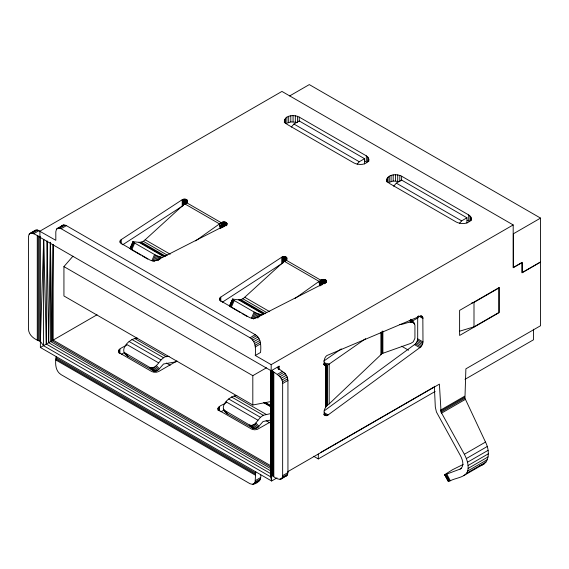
<?xml version="1.0" encoding="UTF-8"?>
<svg xmlns="http://www.w3.org/2000/svg" width="569" height="569" viewBox="0 0 569 569"><rect width="100%" height="100%" fill="white"/><g stroke="black" fill="none" stroke-linecap="round" stroke-linejoin="round"><path stroke-width="0.85" d="M43.507 345.675L43.671 239.343L40.378 341.364L43.507 345.675L270.659 476.822L271.626 480.99L277.011 477.882M270.659 476.822L270.638 370.383L271.626 474.873L270.659 476.822L270.581 473.557L46.295 344.06L47.092 241.092M271.129 463.116L271.072 471.089L270.581 473.557L270.688 370.156L271.072 471.089L48.671 342.687L47.17 241.078M271.264 467.362L51.992 340.774L53.066 244.563M48.671 342.687L50.3 242.245M479.482 465.94C490.4 463.763 489.653 449.78 485.499 442.077L464.951 398.286L465.883 368.84L540.55 325.731L540.55 262.131L522.015 272.836L522.015 262.643L513.188 267.736L513.188 224.933L281.94 91.424L39.922 231.149L39.922 237.266L271.171 370.775L279.116 366.187L279.116 369.722M260.581 474.439C262.48 480.222 255.068 486.026 249.99 483.7L61.111 374.651C55.072 370.881 55.044 362.88 56.267 356.649M253.731 484.07L255.104 482.121L255.737 471.815M220.857 228.197L221.213 222.685C222.941 221.533 226.391 221.441 227.074 223.788L226.064 225.025L156.944 260.239L154.732 260.887L152.25 260.844L150.116 260.111L121.439 243.56L120.18 242.323L120.102 240.893L121.225 239.613L182.215 199.712C186.155 197.45 190.316 201.725 184.655 203.78L145.173 239.777C141.987 243.568 137.136 242.074 133.039 241.605L130.102 248.383L130.386 248.93L133.331 242.145L133.039 241.605M320.418 285.681L320.774 280.168C322.502 279.016 325.952 278.924 326.634 281.264L325.624 282.509L256.505 317.715L254.293 318.37L251.811 318.327L249.67 317.594L221 301.044L219.741 299.806L219.662 298.369L220.786 297.096L281.776 257.195C285.716 254.926 289.87 259.208 284.216 261.256L244.734 297.26C241.548 301.051 236.697 299.557 232.6 299.081L229.663 305.866L229.947 306.414L232.885 299.628L232.6 299.081M324.266 410.825L415.598 343.804L417.12 341.421L417.689 338.875L417.689 316.3M323.825 414.701L326.172 415.719L328.128 414.929L420.896 346.855L422.418 344.48L422.987 341.933L422.838 317.417L421.75 316.108L419.922 316.215L328.128 355.02C322.701 356.201 322.488 369.85 329.181 364.053L365.604 338.697M271.626 474.873C274.294 477.91 282.231 482.512 282.644 475.648L282.644 383.513C282.779 376.685 276.121 373.997 271.626 370.511L271.626 480.99L40.378 347.481L40.378 237.003C36.501 235.808 29.254 229.236 28.45 236.754L28.45 328.889C28.635 335.433 34.688 339.586 40.378 341.364M281.093 479.077L287.231 475.236L287.942 472.59L287.942 380.455L287.231 376.991L285.297 373.634L278.149 368.278L278.149 367.154L279.116 366.187M463.159 464.46L452.547 469.702L444.73 474.624L448.336 481.317L450.335 480.755C456.338 477.455 467.917 477.583 468.116 468.436C468.372 463.451 466.665 458.628 464.361 454.282L441.06 412.084L439.403 384.125L287.786 471.658M126.723 345.12C124.76 346.677 115.13 349.423 119.888 353.143L151.667 371.486L153.9 372.233L156.489 372.233L158.723 371.486L176.945 360.974M217.991 410.334C217.024 405.512 223.709 405.014 226.284 402.603M284.322 122.42C283.767 115.045 294.408 114.341 299.237 117.107L366.322 155.835L368.584 158.097L368.876 161.148M368.876 159.398C367.197 165.337 358.584 165.344 353.961 162.969L286.883 124.241L284.621 121.979L284.322 120.671M386.707 181.532C386.152 174.157 396.792 173.453 401.622 176.212L468.707 214.94L470.968 217.202L471.26 220.26M471.26 218.51C469.581 224.449 460.968 224.456 456.345 222.081L389.267 183.346L387.005 181.091L386.707 179.783M130.102 248.603L133.039 241.818M133.324 241.512L130.102 248.383M130.941 249.357L133.879 242.572L133.331 242.145M133.879 242.572L134.661 243.055L131.724 249.841L140.899 255.14M151.937 260.566L154.548 254.535L134.661 243.055M152.897 261.093L155.515 255.061L154.548 254.535M153.993 261.612L156.603 255.588L155.515 255.061M155.785 260.602L157.748 256.078L162.535 257.48M157.243 260.282L158.872 256.512M158.282 260.63L159.917 256.861M159.825 259.357L160.807 257.096M229.663 306.079L232.6 299.301M232.885 298.988L229.663 305.866M232.885 299.628L233.439 300.048L230.502 306.833L240.459 312.623M231.284 307.324L234.222 300.539L233.439 300.048M251.491 318.05L254.108 312.018L234.222 300.539M252.458 318.569L255.076 312.537L254.108 312.018M253.554 319.095L256.164 313.064L255.076 312.537M255.346 318.085L257.309 313.562L262.096 314.963M256.804 317.765L258.433 313.996M257.842 318.114L259.478 314.344M259.386 316.841L260.367 314.579M57.362 228.333L58.458 227.991L61.111 228.702L249.99 337.751C256.064 341.4 255.737 349.373 255.282 355.483L260.581 352.431C261.036 346.315 261.363 338.342 255.282 334.693L66.402 225.644L63.756 224.933L62.661 225.274L56.523 229.115L55.812 231.761L55.812 240.317L37.668 230.054L35.299 230.267L30.001 233.326M414.737 324.131L411.003 319.28L414.168 323.199L414.936 325.269L414.936 338.199L413.265 341.813L410.818 343.37L382.133 353.548L329.181 403.883C325.447 406.053 322.068 411.864 325.333 415.569M137.293 338.057C129.448 338.363 116.986 350.632 128.224 356.486L153.95 371.144L156.283 371.024L158.488 369.75L163.516 364.004L176.027 361.82M124.369 352.567L149.896 367.496C158.495 369.75 159.811 354.935 169.064 356.407M236.853 395.54C229.008 395.846 216.547 408.108 227.785 413.969L253.511 428.628L255.844 428.5L258.049 427.234L263.077 421.487L271.2 419.986M223.93 410.043L249.457 424.979L251.612 425.463L255.012 423.976L260.446 417.319L263.234 415.285L271.257 413.471M271.456 401.43L252.814 405.014L63.934 295.965L63.934 266.612L72.967 256.178M291.3 127.093L293.945 124.035L299.237 120.977L364.551 158.687L364.551 163.929M357.14 164.192L359.259 161.745L364.551 158.687M393.684 186.205L396.33 183.147L401.622 180.089L466.936 217.799L466.936 223.041M459.524 223.297L461.644 220.857L466.936 217.799M34.453 231.05L35.299 230.267M61.815 226.057L62.661 225.274M448.941 480.528L448.336 481.317L444.73 474.624L448.308 481.082L446.907 478.01M195.587 240.886L221.213 222.685L186.269 202.514M295.147 298.369L320.774 280.168L285.83 259.99M323.775 361.066L341.258 348.889M122.719 244.755L183.567 205.324L183.567 199.207M222.273 302.239L283.12 262.8L283.12 256.683M446.871 474.169L450.335 480.755L445.712 474.574L449.033 481.203L444.979 474.745L460.051 469.119C464.809 466.367 462.554 459.617 460.485 455.769L436.437 412.006L435.313 407.034L434.346 386.259M29.161 234.108L30.669 233.233M31.096 232.984L36.395 229.926M32.376 233.112L37.668 230.054M33.749 233.695L39.041 230.637M39.922 237.266L40.378 237.003M56.523 229.115L63.756 224.933M59.738 228.119L65.03 225.061M289.671 95.926L309.301 84.596L540.55 218.105L540.55 261.925L522.193 272.53L522.193 262.337L513.366 267.43L513.366 233.795L540.55 218.105M61.111 228.702L66.402 225.644M40.378 347.481L97.036 314.771M121.41 354.302L124.447 352.552M249.99 337.751L255.282 334.693M251.363 338.754L256.655 335.696M252.636 340.098L257.935 337.04M253.731 341.706L259.03 338.647M254.578 343.456L259.869 340.397M255.104 345.241L260.403 342.182M255.282 346.926L260.581 343.868M255.282 355.483L271.171 364.658L513.188 224.933M63.934 266.612L252.814 375.668L266.434 367.802M277.352 374.338L282.644 371.28M278.725 375.341L284.016 372.282M279.998 376.685L285.297 373.634M220.971 411.785L224.008 410.036M281.093 378.293L286.392 375.234M281.94 380.042L287.231 376.991M282.466 381.827L287.765 378.769M282.644 383.513L287.942 380.455M412.148 321.179L418.286 317.637M471.473 303.149L473.998 302.388L498.892 288.021L498.892 312.481L473.998 326.848L459.681 331.179M271.193 421.515L257.252 429.424L254.756 429.815L252.259 429.424L219.449 410.626L217.991 408.585M255.282 480.641L260.581 477.583M255.104 482.121L260.403 479.062M252.636 484.404L259.869 480.229M320.952 452.305L433.87 387.119M282.644 475.648L287.942 472.59M282.466 477.128L287.765 474.069M279.998 479.411L287.231 475.236M313.697 456.274L318.306 458.934L435.15 391.472M465.008 379.331L533.487 339.793L533.487 329.216M440.612 410.093L464.667 396.202M440.747 411.074L464.717 397.233M441.06 412.084L464.951 398.286M441.558 413.122L465.378 399.367M464.361 454.282L485.499 442.077M466.374 458.543L487.22 446.509M467.519 462.22L488.074 450.349M460.051 469.119L461.544 468.259M468.081 465.499L488.351 453.799M468.116 468.436L488.11 456.893M467.64 471.018L487.356 459.638M466.63 473.252L486.075 462.021M463.664 475.648L484.667 463.522M297.431 116.304L297.431 122.42L290.802 121.915L286.883 123.217L286.883 117.107M399.815 175.416L399.815 181.525L393.186 181.027L389.267 182.329L389.267 176.212M257.935 481.353L259.03 481.011M285.297 476.353L286.392 476.018M399.466 324.451C404.154 324.842 409.815 320.219 414.168 323.199M324.366 362.866L329.181 364.053L329.181 403.883M156.603 255.588L157.748 256.078M256.164 313.064L257.309 313.562M324.373 363.883L327.374 365.234L327.374 405.398M323.768 364.082L326.741 365.533L326.741 405.946M323.925 364.487L326.129 365.647L326.129 406.6M324.28 363.541L327.374 365.234M323.669 363.819L326.741 365.533M324.138 364.793L325.539 365.575L325.539 407.361M323.846 364.352L326.129 365.647M324.031 364.715L325.539 365.575M364.793 161.07L366.322 161.945L366.322 155.835M467.177 220.182L468.707 221.057L468.707 214.94M293.945 124.035L359.259 161.745M396.33 183.147L461.644 220.857M420.904 315.731L422.418 316.599M420.569 316.108L422.838 317.417M418.443 315.873L422.987 318.491M184.655 203.78L219.364 223.816L220.601 228.247M284.216 261.256L318.925 281.292L320.162 285.73M417.689 338.875L422.987 341.933M417.546 340.113L422.838 343.171M417.12 341.421L422.418 344.48M416.451 342.68L421.75 345.739M415.598 343.804L420.896 346.855M414.623 344.686L419.922 347.737M401.643 346.222L408.549 350.212M145.173 239.777L170.181 254.215M244.734 297.26L269.742 311.698M143.253 241.249L167.258 255.111M242.807 298.725L266.818 312.587M141.34 242.138L165.757 256.235M240.9 299.621L265.318 313.711M140.138 242.394L164.384 256.391M239.698 299.87L263.945 313.875M139.021 242.366L163.858 256.704M238.582 299.849L263.419 314.188M142.428 256.022L147.784 259.115M241.989 313.505L247.344 316.592M324.344 412.745L328.128 414.929M324.102 413.748L327.132 415.498M323.903 414.41L326.172 415.719M265.346 402.468L271.399 405.967M264.941 402.681L270.986 406.174M263.774 402.397L271.342 406.764M263.383 402.482L270.951 406.849M134.661 338.47L166.433 356.82M234.222 395.953L265.993 414.296M131.901 339.458L163.673 357.801M231.462 396.934L263.234 415.285M129.113 341.492L160.885 359.836M166.34 363.043L170.174 365.255M228.674 398.969L260.446 417.319M266.114 420.647L269.955 422.859M126.581 344.366L158.353 362.709M226.142 401.849L257.913 420.192M270.744 465.719L53.166 340.098L53.166 244.578M271.157 468.863L50.641 341.549L50.399 243.112M56.011 357.794L255.488 472.96M55.862 358.904L255.339 474.069M55.812 359.971L255.282 475.136M255.879 423.009L258.916 426.266M255.012 423.976L258.049 427.234M253.966 424.737L257.003 427.995M252.8 425.249L255.844 428.5M251.612 425.463L254.649 428.713M250.474 425.37L253.511 428.628M249.457 424.979L252.494 428.237M223.368 409.154L224.378 410.242M224.748 410.711L227.785 413.969M156.319 365.526L159.363 368.783M155.451 366.493L158.488 369.75M154.405 367.261L157.442 370.511M153.246 367.766L156.283 371.024M152.051 367.979L155.088 371.237M150.913 367.887L153.95 371.144M149.896 367.496L152.94 370.753M125.187 353.228L128.224 356.486M410.626 319.287L413.265 322.552M410.534 320.29L412.112 322.246M409.232 320.354L410.818 322.317M226.405 412.411L226.967 413.3M126.844 354.928L127.406 355.824M318.925 281.292L319.814 285.923M219.364 223.816L220.253 228.439M411.572 320.212L411.771 321.35M43.721 239.35L46.295 344.06M50.477 243.119L51.992 340.774M473.998 302.388L473.998 326.848M470.968 217.202L470.968 220.701M470.094 215.985L470.094 221.227M401.622 176.212L401.622 180.586M397.71 174.911L397.71 181.027M395.448 174.74L395.448 180.85M393.186 174.911L393.186 181.027M391.081 175.416L391.081 181.525M387.88 177.258L387.88 182.5M387.005 178.474L387.005 181.973M382.88 331.094L382.88 353.157M382.133 331.13L382.133 353.548M381.45 332.182L381.45 354.082M380.896 332.474L380.896 354.601M368.584 158.097L368.584 161.589M367.709 156.873L367.709 162.115M326.549 280.802L326.549 282.544M326.25 280.361L326.25 282.11M325.76 279.991L325.76 282.608M325.582 279.884L325.582 283.376M324.984 279.621L324.984 283.113M324.302 279.45L324.302 283.817M323.562 279.379L323.562 283.746M322.815 279.422L322.815 283.789M322.111 279.564L322.111 284.806M321.492 279.806L321.492 285.048M320.774 280.168L320.774 285.41M318.306 454.041L318.306 458.934M299.237 117.107L299.237 121.474M295.325 115.799L295.325 121.915M293.063 115.628L293.063 121.745M290.802 115.799L290.802 121.915M288.689 116.304L288.689 122.42M286.776 257.558L286.776 260.182M286.314 257.216L286.314 260.709M286.136 257.117L286.136 260.609M285.496 118.146L285.496 123.388M285.489 256.832L285.489 261.199M284.735 256.655L284.735 261.022M284.621 119.362L284.621 122.861M283.924 256.605L283.924 261.847M282.388 256.882L282.388 262.999M281.776 257.195L281.776 263.305M278.518 366.635L278.518 369.288M278.149 367.154L278.149 368.925M273.817 372.304L273.817 476.666M272.971 371.756L272.971 476.118M272.238 371.152L272.238 475.52M271.171 364.658L271.171 370.775M252.814 375.668L252.814 405.014M226.988 223.318L226.988 225.068M226.69 222.884L226.69 224.627M226.199 222.507L226.199 225.132M226.021 222.408L226.021 225.9M225.431 222.138L225.431 225.637M224.741 221.967L224.741 226.334M224.001 221.896L224.001 226.27M223.254 221.938L223.254 227.18M222.55 222.081L222.55 227.323M221.931 222.323L221.931 227.564M221.213 222.685L221.213 227.927M220.786 297.096L220.786 301.463M220.082 297.694L220.082 300.311M219.662 298.369L219.662 300.119M219.449 406.543L219.449 410.918M218.66 407.141L218.66 410.64M218.162 407.838L218.162 409.588M187.215 200.075L187.215 202.699M186.753 199.733L186.753 203.233M186.575 199.634L186.575 203.126M185.928 199.349L185.928 203.716M185.174 199.178L185.174 204.42M184.363 199.129L184.363 204.371M182.827 199.406L182.827 205.523M182.215 199.712L182.215 205.829M121.225 239.613L121.225 243.98M120.521 240.21L120.521 242.835M120.102 240.893L120.102 242.643M119.888 349.067L119.888 353.434M119.099 349.665L119.099 353.157M118.601 350.362L118.601 352.104M39.261 236.647L39.261 341.009M38.223 236.22L38.223 340.589M37.277 235.737L37.277 340.098M499.155 287.558L459.61 310.389L459.61 335.461L499.155 312.63L499.155 287.558"/></g></svg>
